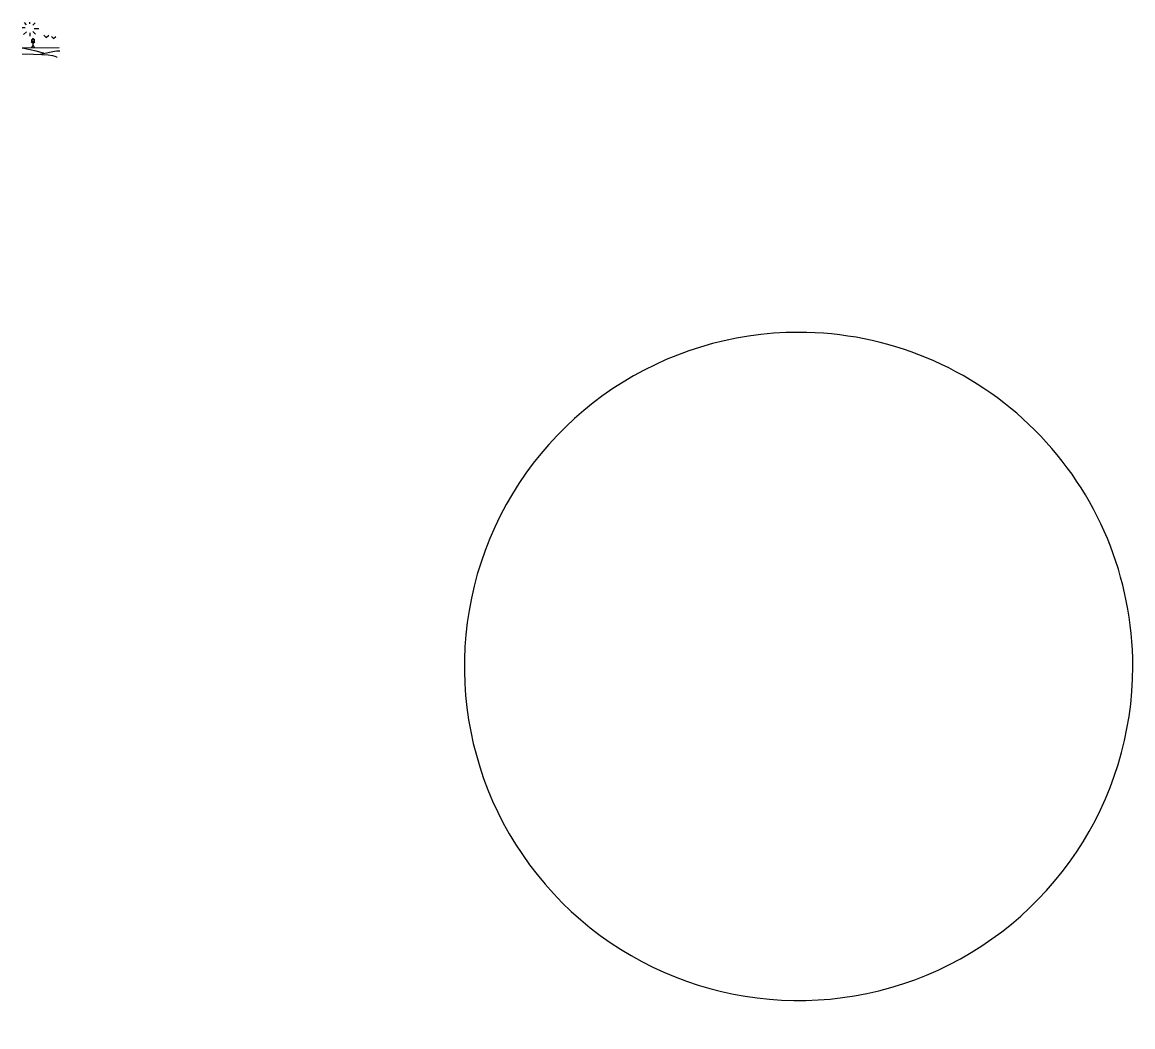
# Model space of a CAD drawing. Extents: x 0 to 145, y -126 to 5.
import ezdxf

# ---------------------------------------------------------------- set-up
doc = ezdxf.new("R2010")
doc.units = 0
doc.layers.add('Layer_1', color=7, linetype='CONTINUOUS')

msp = doc.modelspace()

# ---------------------------------------------------------------- linework, layer by layer
at = {"layer": 'Layer_1', "color": 7}
for points in [[(0.616697, 4.5411), (0.356277, 4.858893)], [(1.058582, 4.680681), (1.065792, 4.905492)], [(1.468975, 4.540005), (1.77515, 4.820099)], [(0.447268, 4.175325), (0.07557, 4.175325)], [(0.651282, 3.657423), (0.230218, 3.298945)], [(1.476823, 3.675729), (1.788973, 3.329755)], [(1.652157, 4.100099), (2.239793, 4.101375)], [(2.871641, 3.228729), (3.210969, 2.926891), (3.534981, 3.204236)], [(3.890559, 3.044161), (4.16977, 2.785131), (4.471793, 3.044081)], [(0.087926, 1.570729), (4.897449, 1.587765)], [(1.710826, 2.31981), (1.503911, 2.131398), (1.249718, 2.317208)], [(1.320715, 1.593448), (1.501937, 1.852493), (1.66946, 1.567639)], [(1.382601, 2.802227), (1.483916, 2.678796), (1.491186, 2.830634)], [(1.390186, 2.457959), (1.438433, 2.399976), (1.548683, 2.409336), (1.590569, 2.467248)], [(1.422375, 2.58472), (1.422375, 2.561558)], [(1.483917, 2.678796), (1.587298, 2.775629)], [(1.501937, 1.852492), (1.49327, 2.371999)], [(1.555756, 2.592059), (1.555756, 2.571881)]]:
    msp.add_lwpolyline(points, dxfattribs=at)
for points in [[(1.650515, 2.381174), (1.341571, 2.363976), (1.335601, 2.669802), (1.644421, 2.677172)], [(101.229616, -35.523712)]]:
    msp.add_lwpolyline(points, close=True, dxfattribs=at)
for points in [[(1.05961, 3.536772), (1.074306, 3.101541), (1.074306, 3.085362), (1.074306, 3.085362)], [(0.087926, 1.57073), (3.24971, 0.944476), (2.82433, 0.83713), (2.82433, 0.83713)], [(0.084184, 0.774819), (4.48164, 0.771834), (4.622134, 0.325972), (4.622134, 0.325972)], [(2.4034, 0.72296), (4.869355, 1.319502), (4.956525, 1.158756), (4.956525, 1.158756)], [(101.229616, -35.523712), (83.615772, -35.523712), (67.7363, -46.134036), (60.995774, -62.407106)], [(132.023267, -48.27886), (123.856283, -40.111876), (112.779476, -35.523712), (101.229616, -35.523712)], [(144.778414, -79.07251), (144.778414, -67.52265), (140.190251, -56.445843), (132.023267, -48.27886)], [(60.995774, -62.407106), (54.255247, -78.680177), (57.981097, -97.411291), (70.435966, -109.86616)], [(117.89502, -119.306353), (134.16809, -112.565826), (144.778414, -96.686354), (144.778414, -79.07251)], [(70.435966, -109.86616), (82.890835, -122.321029), (101.621949, -126.046879), (117.89502, -119.306353)]]:
    msp.add_open_spline(points, degree=3, dxfattribs=at)

doc.saveas('drawing.dxf')
